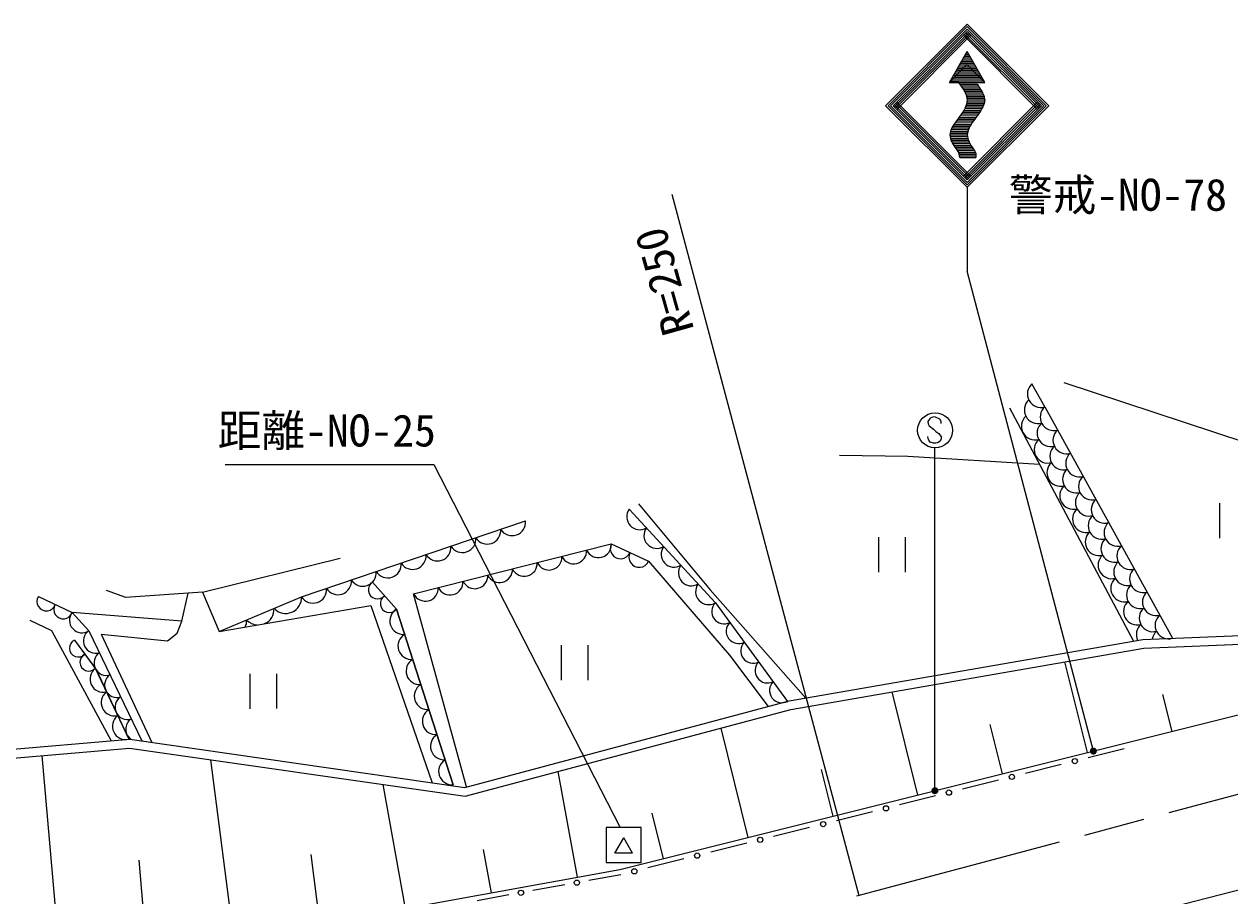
# Model space of a CAD drawing. Units: millimetres, scale not verified. Extents: x 40000 to 680000, y 20000 to 380000.
# Drawn here: x 326094 to 395086, y 285206 to 335063 of the extents above; entities that cross this region are included whole.
import ezdxf
from ezdxf.enums import TextEntityAlignment as Align

# ---------------------------------------------------------------- set-up
doc = ezdxf.new("R2010")
doc.units = ezdxf.units.MM
doc.header["$LTSCALE"] = 1000
doc.linetypes.add('CHAIN', pattern=[18.5, 12, -1.5, 3.5, -1.5])
for name, color, linetype, lineweight in [('M-BGD', 7, 'Continuous', 13), ('M-BMK', 2, 'CHAIN', 13), ('M-STR-HTXT', 7, 'Continuous', 13), ('M-STR-STRC', 7, 'Continuous', 13)]:
    doc.layers.add(name, color=color, linetype=linetype, lineweight=lineweight)
doc.styles.add('ＭＳ ゴシック', font='')
doc.styles.get('ＭＳ ゴシック').set_extended_font_data('MS Gothic')

# ---------------------------------------------------------------- blocks, each defined once
blk = doc.blocks.new('filled_dot')
at = {"color": 0, "linetype": 'Continuous', "lineweight": -2, "const_width": 1.25}
blk.add_lwpolyline([(-0.625, 0, 1), (0.625, 0, 1)], format="xyb", close=True, dxfattribs=at)

msp = doc.modelspace()

# ---------------------------------------------------------------- linework, layer by layer
at = {"layer": 'M-BGD'}
for p, q in [((384491, 313168), (383760, 314490)), ((385576, 314569), (395944, 311145)), ((382484, 313121), (389580, 299779)), ((384491, 313168), (391797, 299938)), ((384491, 313168), (391797, 299938)), ((372755, 310410), (376658, 310351)), ((376658, 310351), (384196, 309901)), ((360718, 307331), (365648, 301972)), ((360718, 307331), (365648, 301972)), ((361249, 307623), (365346, 302714)), ((394508, 305666), (394507, 307666)), ((341969, 302314), (354784, 306657)), ((341969, 302314), (354784, 306657)), ((375002, 303725), (375001, 305725)), ((376501, 305726), (376502, 303726)), ((348382, 302489), (359694, 305333)), ((348382, 302489), (359694, 305333)), ((359694, 305333), (361830, 304347)), ((359694, 305333), (361830, 304347)), ((336301, 302566), (344181, 304529)), ((361830, 304347), (366455, 298964)), ((347395, 301596), (346035, 303154)), ((346035, 303154), (347395, 301596)), ((326909, 302328), (328841, 301417)), ((326909, 302328), (328841, 301417)), ((331917, 302262), (330810, 302676)), ((336301, 302566), (331917, 302262)), ((335124, 300917), (335482, 302509)), ((336301, 302566), (337251, 300333)), ((337251, 300333), (341969, 302314)), ((337251, 300333), (341969, 302314)), ((351405, 291435), (348382, 302489)), ((365346, 302714), (370825, 296520)), ((337251, 300333), (345934, 301810)), ((345934, 301810), (349444, 291676)), ((350652, 291559), (347395, 301596)), ((347395, 301596), (350652, 291559)), ((365648, 301972), (369783, 296332)), ((365648, 301972), (369783, 296332)), ((326422, 300976), (327670, 300391)), ((335124, 300917), (328841, 301417)), ((328841, 301417), (329795, 300367)), ((328841, 301417), (329795, 300367)), ((334844, 300223), (335124, 300917)), ((327670, 300391), (331067, 294072)), ((329795, 300367), (332823, 294066)), ((329795, 300367), (332823, 294066)), ((330506, 300176), (333397, 293984)), ((330506, 300176), (334298, 299794)), ((334298, 299794), (334844, 300223)), ((390103, 299870), (400008, 300266)), ((328976, 299836), (330232, 298124)), ((328976, 299836), (330161, 298220)), ((356848, 297546), (356847, 299546)), ((358347, 299547), (358348, 297547)), ((369860, 296353), (390103, 299870)), ((390156, 299372), (400020, 299766)), ((360174, 286709), (410963, 299412)), ((366455, 298964), (368671, 296036)), ((369968, 295864), (390156, 299372)), ((330161, 298220), (332081, 294159)), ((330232, 298124), (332081, 294159)), ((385618, 298583), (386915, 293397)), ((339029, 295912), (339027, 297912)), ((340527, 297913), (340529, 295913)), ((380535, 281704), (441740, 297373)), ((375739, 296867), (377214, 290971)), ((391237, 296726), (391766, 294611)), ((351306, 291409), (369860, 296353)), ((351336, 290899), (369968, 295864)), ((365950, 294793), (367513, 288545)), ((381357, 295011), (382065, 292184)), ((313411, 292551), (332141, 294164)), ((332141, 294164), (351306, 291409)), ((313405, 292049), (332126, 293661)), ((327114, 293230), (328082, 282093)), ((332126, 293661), (351336, 290899)), ((389041, 293620), (386984, 293105)), ((336766, 292994), (338046, 283035)), ((385441, 292719), (383383, 292205)), ((356641, 292313), (357732, 286268)), ((371694, 292434), (372363, 289758)), ((346612, 291579), (347891, 284492)), ((381840, 291819), (379783, 291304)), ((378240, 290918), (376182, 290404)), ((362011, 289934), (362662, 287331)), ((374639, 290018), (372582, 289503)), ((371039, 289117), (368981, 288603)), ((352366, 287851), (352811, 285380)), ((367438, 288217), (365381, 287702)), ((332653, 287247), (333064, 282526)), ((342503, 287577), (343005, 283672)), ((363838, 287316), (361780, 286802)), ((344189, 283824), (360174, 286709)), ((360237, 286416), (358408, 286086)), ((357037, 285838), (355208, 285508)), ((353836, 285260), (352008, 284930))]:
    msp.add_line(p, q, dxfattribs=at)
for centre in [(386212, 292912), (382612, 292012), (379011, 291111), (375411, 290211), (371810, 289310), (368210, 288410), (364609, 287509), (361009, 286609), (357723, 285962), (354522, 285384)]:
    msp.add_circle(centre, 150, dxfattribs=at)
for centre, radius, start, end in [((384280, 313914), 776, 132.00917, 285.80938), ((384102, 312997), 776, 132.00917, 285.80938), ((383935, 312059), 776, 132.00917, 285.80938), ((385010, 312591), 776, 132.00917, 285.80938), ((384832, 311674), 776, 132.00917, 285.80938), ((385741, 311268), 776, 132.00917, 285.80938), ((384665, 310736), 776, 132.00917, 285.80938), ((385563, 310351), 776, 132.00917, 285.80938), ((386471, 309945), 776, 132.00917, 285.80938), ((385396, 309413), 776, 132.00917, 285.80938), ((386293, 309028), 776, 132.00917, 285.80938), ((387202, 308622), 776, 132.00917, 285.80938), ((386126, 308090), 776, 132.00917, 285.80938), ((387024, 307705), 776, 132.00917, 285.80938), ((387933, 307299), 776, 132.00917, 285.80938), ((361315, 306891), 742, 143.6339, 301.58752), ((386857, 306767), 776, 132.00917, 285.80938), ((354017, 306578), 771, 211.5295, 5.91084), ((387755, 306382), 776, 132.00917, 285.80938), ((388663, 305976), 776, 132.00917, 285.80938), ((351169, 305613), 771, 211.5295, 5.91084), ((352593, 306095), 771, 211.5295, 5.91084), ((362301, 305820), 742, 143.6339, 301.58752), ((387588, 305444), 776, 132.00917, 285.80938), ((388485, 305059), 776, 132.00917, 285.80938), ((349746, 305130), 771, 211.5295, 5.91084), ((357538, 304938), 743, 205.20019, 3.02475), ((358952, 305294), 743, 205.20019, 3.02475), ((360223, 305076), 588, 154.06996, 336.34786), ((363287, 304748), 742, 143.6339, 301.58752), ((389394, 304653), 776, 132.00917, 285.80938), ((348322, 304648), 771, 211.5295, 5.91084), ((354710, 304227), 743, 205.20019, 3.02475), ((356124, 304583), 743, 205.20019, 3.02475), ((361291, 304583), 588, 154.06996, 336.34786), ((388318, 304121), 776, 132.00917, 285.80938), ((389216, 303736), 776, 132.00917, 285.80938), ((345474, 303683), 771, 211.5295, 5.91084), ((346898, 304165), 771, 211.5295, 5.91084), ((353297, 303872), 743, 205.20019, 3.02475), ((364273, 303676), 742, 143.6339, 301.58752), ((390124, 303330), 776, 132.00917, 285.80938), ((344050, 303200), 771, 211.5295, 5.91084), ((346316, 302713), 523, 122.63906, 319.63646), ((350469, 303161), 743, 205.20019, 3.02475), ((351883, 303516), 743, 205.20019, 3.02475), ((365259, 302604), 742, 143.6339, 301.58752), ((389049, 302798), 776, 132.00917, 285.80938), ((389947, 302413), 776, 132.00917, 285.80938), ((327366, 302044), 538, 148.07666, 341.41581), ((341064, 302266), 906, 222.5203, 3.03775), ((342626, 302718), 771, 211.5295, 5.91084), ((346997, 301935), 523, 122.63906, 319.63646), ((349055, 302805), 743, 205.20019, 3.02475), ((390855, 302007), 776, 132.00917, 285.80938), ((328332, 301588), 538, 148.07666, 341.41581), ((339491, 301606), 906, 293.64662, 3.03775), ((347793, 300933), 773, 120.93802, 275.02339), ((366148, 301472), 708, 134.99827, 297.50273), ((389779, 301475), 776, 132.00917, 285.80938), ((390677, 301090), 776, 132.00917, 285.80938), ((329406, 300972), 719, 141.80035, 302.74296), ((337919, 300946), 906, 336.78044, 3.03775), ((339491, 301606), 906, 222.5203, 265.65412), ((366975, 300344), 708, 134.99827, 297.50273), ((391586, 300684), 776, 132.00917, 285.80938), ((330194, 299784), 707, 124.3867, 286.94514), ((348258, 299499), 773, 120.93802, 275.02339), ((390510, 300152), 776, 132.00917, 205.3966), ((391408, 299767), 776, 132.00917, 170.77177), ((329199, 299378), 509, 115.98451, 316.55684), ((367802, 299216), 708, 134.99827, 297.50273), ((329791, 298570), 509, 115.98451, 316.55684), ((330800, 298523), 707, 124.3867, 286.94514), ((330632, 297615), 767, 127.892, 282.72546), ((348723, 298065), 773, 120.93802, 275.02339), ((368629, 298088), 708, 134.99827, 297.50273), ((331406, 297263), 707, 124.3867, 286.94514), ((369457, 296960), 708, 134.99827, 297.50273), ((331272, 296261), 767, 127.892, 282.72546), ((349189, 296631), 773, 120.93802, 275.02339), ((332011, 296003), 707, 124.3867, 286.94514), ((331912, 294908), 767, 127.892, 282.72546), ((332617, 294743), 707, 124.3867, 236.69013), ((349654, 295197), 773, 120.93802, 275.02339), ((350119, 293764), 773, 120.93802, 275.02339), ((350585, 292330), 773, 120.93802, 275.02339)]:
    msp.add_arc(centre, radius, start, end, dxfattribs=at)
at = {"layer": 'M-BMK'}
msp.add_line((373740, 285206), (438997, 302605), dxfattribs=at)
at = {"layer": 'M-STR-HTXT'}
for p, q in [((363162, 325335), (373854, 285236)), ((337589, 309870), (349542, 309878)), ((349542, 309878), (360196, 289121)), ((361404, 289122), (359404, 289121)), ((359404, 289121), (359405, 287121)), ((361405, 287122), (361404, 289122)), ((359896, 287648), (360404, 288521)), ((360896, 287649), (360404, 288521)), ((359405, 287121), (361405, 287122)), ((360896, 287649), (359896, 287648))]:
    msp.add_line(p, q, dxfattribs=at)
at = {"layer": 'M-STR-STRC'}
for p, q in [((380052, 335063), (375388, 330393)), ((380052, 334921), (375530, 330393)), ((380052, 334780), (375671, 330393)), ((380052, 334638), (375813, 330393)), ((380052, 335063), (384722, 330399)), ((380052, 334921), (384581, 330399)), ((380052, 334780), (384439, 330399)), ((380052, 334638), (384298, 330399)), ((380123, 334568), (375883, 330322)), ((380194, 334497), (375954, 330252)), ((380265, 334426), (376025, 330181)), ((379840, 334426), (384086, 330186)), ((379911, 334497), (384157, 330257)), ((379982, 334568), (384227, 330328)), ((379037, 331727), (380053, 333489)), ((379960, 333328), (380147, 333328)), ((380018, 333428), (380089, 333428)), ((381071, 331728), (380053, 333489)), ((379073, 331789), (380041, 332758)), ((379556, 332627), (380551, 332628)), ((379614, 332727), (380493, 332728)), ((379672, 332828), (380436, 332828)), ((379729, 332928), (380378, 332928)), ((379787, 333028), (380320, 333028)), ((379845, 333128), (380262, 333128)), ((379902, 333228), (380204, 333228)), ((381071, 331728), (380041, 332758)), ((379211, 331927), (380956, 331928)), ((379268, 332127), (380840, 332128)), ((379311, 332027), (380898, 332028)), ((379326, 332227), (380782, 332228)), ((379383, 332327), (380725, 332328)), ((379441, 332427), (380667, 332428)), ((379499, 332527), (380609, 332528)), ((379037, 331727), (381071, 331728)), ((379573, 331790), (379073, 331789)), ((379111, 331827), (381014, 331828)), ((379554, 331727), (380554, 331728)), ((379559, 331727), (379840, 331328)), ((379630, 331627), (380624, 331628)), ((379705, 331528), (380694, 331528)), ((379769, 331428), (380764, 331428)), ((379840, 331328), (379903, 331228)), ((379840, 331328), (380825, 331328)), ((379903, 331228), (379949, 331128)), ((379903, 331228), (380892, 331228)), ((380571, 331728), (380571, 331725)), ((380628, 331628), (380694, 331528)), ((380694, 331528), (380764, 331428)), ((380764, 331428), (380825, 331328)), ((380825, 331328), (380892, 331228)), ((380892, 331228), (380940, 331128)), ((375954, 330534), (380199, 326295)), ((376025, 330605), (380270, 326365)), ((384086, 330610), (379846, 326365)), ((384156, 330540), (379917, 326294)), ((379949, 331128), (379989, 331028)), ((379949, 331128), (380940, 331128)), ((379989, 331028), (380022, 330928)), ((379989, 331028), (380988, 331028)), ((380029, 330528), (380002, 330428)), ((380022, 330928), (380043, 330828)), ((380022, 330928), (381019, 330928)), ((380043, 330628), (380029, 330528)), ((380029, 330528), (381022, 330528)), ((380043, 330828), (380056, 330728)), ((380043, 330828), (381035, 330828)), ((380056, 330728), (380043, 330628)), ((380043, 330628), (381038, 330628)), ((380056, 330728), (381056, 330728)), ((380940, 331128), (380988, 331028)), ((381022, 330528), (380987, 330428)), ((380988, 331028), (381019, 330928)), ((381019, 330928), (381035, 330828)), ((381038, 330628), (381022, 330528)), ((381035, 330828), (381056, 330728)), ((381056, 330728), (381038, 330628)), ((375388, 330393), (380058, 325729)), ((375530, 330393), (380058, 325870)), ((375671, 330393), (380058, 326012)), ((375813, 330393), (380058, 326153)), ((375883, 330464), (380129, 326224)), ((379656, 329827), (379581, 329727)), ((379732, 329928), (379656, 329827)), ((379656, 329827), (380636, 329828)), ((379800, 330028), (379732, 329928)), ((379732, 329928), (380711, 329928)), ((379858, 330128), (379800, 330028)), ((379800, 330028), (380770, 330028)), ((379911, 330207), (379858, 330128)), ((379858, 330128), (380839, 330128)), ((379957, 330328), (379919, 330228)), ((379919, 330228), (380901, 330228)), ((380002, 330428), (379957, 330328)), ((379957, 330328), (380947, 330328)), ((384227, 330469), (379987, 326224)), ((380002, 330428), (380987, 330428)), ((384722, 330399), (380058, 325729)), ((384581, 330399), (380058, 325870)), ((384439, 330399), (380058, 326012)), ((384298, 330399), (380058, 326153)), ((380636, 329828), (380556, 329728)), ((380711, 329928), (380636, 329828)), ((380770, 330028), (380711, 329928)), ((380839, 330128), (380770, 330028)), ((380901, 330228), (380839, 330128)), ((380947, 330328), (380901, 330228)), ((380987, 330428), (380947, 330328)), ((379186, 329127), (379135, 329027)), ((379233, 329227), (379186, 329127)), ((379186, 329127), (380167, 329128)), ((379300, 329327), (379233, 329227)), ((379233, 329227), (380216, 329228)), ((379363, 329427), (379300, 329327)), ((379300, 329327), (380280, 329328)), ((379435, 329527), (379363, 329427)), ((379363, 329427), (380341, 329428)), ((379511, 329627), (379435, 329527)), ((379435, 329527), (380411, 329528)), ((379581, 329727), (379511, 329627)), ((379511, 329627), (380492, 329628)), ((379581, 329727), (380556, 329728)), ((380167, 329128), (380121, 329028)), ((380216, 329228), (380167, 329128)), ((380280, 329328), (380216, 329228)), ((380341, 329428), (380280, 329328)), ((380411, 329528), (380341, 329428)), ((380492, 329628), (380411, 329528)), ((380556, 329728), (380492, 329628)), ((379080, 328827), (379061, 328727)), ((379061, 328727), (380057, 328728)), ((379061, 328727), (379078, 328627)), ((379078, 328627), (380069, 328628)), ((379078, 328627), (379093, 328527)), ((379098, 328927), (379080, 328827)), ((379080, 328827), (380072, 328828)), ((379093, 328527), (380084, 328528)), ((379093, 328527), (379122, 328427)), ((379135, 329027), (379098, 328927)), ((379098, 328927), (380092, 328928)), ((379122, 328427), (380116, 328428)), ((379122, 328427), (379168, 328327)), ((379135, 329027), (380121, 329028)), ((380072, 328828), (380057, 328728)), ((380057, 328728), (380069, 328628)), ((380069, 328628), (380084, 328528)), ((380092, 328928), (380072, 328828)), ((380084, 328528), (380116, 328428)), ((380121, 329028), (380092, 328928)), ((380116, 328428), (380163, 328328)), ((379168, 328327), (380163, 328328)), ((379168, 328327), (379216, 328227)), ((379216, 328227), (380208, 328228)), ((379216, 328227), (379282, 328127)), ((379282, 328127), (380271, 328128)), ((379282, 328127), (379348, 328027)), ((379348, 328027), (380333, 328028)), ((379348, 328027), (379417, 327927)), ((379417, 327927), (380402, 327928)), ((379417, 327927), (379486, 327827)), ((379486, 327827), (380476, 327828)), ((379486, 327827), (379557, 327727)), ((379557, 327727), (380525, 327728)), ((379557, 327727), (379578, 327627)), ((380163, 328328), (380208, 328228)), ((380208, 328228), (380271, 328128)), ((380271, 328128), (380333, 328028)), ((380333, 328028), (380402, 327928)), ((380402, 327928), (380476, 327828)), ((380476, 327828), (380525, 327728)), ((380525, 327728), (380557, 327628)), ((379578, 327627), (380557, 327628)), ((379578, 327627), (379595, 327527)), ((379595, 327527), (380557, 327528)), ((379595, 327527), (379636, 327427)), ((379636, 327427), (380557, 327428)), ((380557, 327628), (380557, 327528)), ((380557, 327528), (380557, 327428)), ((380058, 325729), (380062, 320929)), ((387275, 293487), (380062, 320929)), ((378128, 312594), (377936, 312528)), ((378249, 312592), (378128, 312594)), ((378499, 312473), (378249, 312592)), ((377936, 312528), (377812, 312344)), ((377812, 312344), (377815, 312212)), ((377815, 312212), (377878, 312083)), ((377878, 312083), (378134, 311902)), ((378134, 311902), (378263, 311770)), ((378563, 312342), (378499, 312473)), ((378563, 312213), (378563, 312342)), ((377815, 311364), (377813, 311485)), ((377855, 311262), (377815, 311364)), ((377939, 311151), (377855, 311262)), ((378263, 311770), (378442, 311654)), ((378503, 311212), (378361, 311120)), ((378442, 311654), (378569, 311454)), ((378563, 311344), (378503, 311212)), ((378569, 311454), (378563, 311344)), ((378126, 311091), (377939, 311151)), ((378261, 311091), (378126, 311091)), ((378209, 291220), (378196, 310832)), ((378361, 311120), (378261, 311091))]:
    msp.add_line(p, q, dxfattribs=at)
msp.add_circle((378220, 311832), 1000, dxfattribs=at)

# ---------------------------------------------------------------- block references
at = {"layer": 'M-STR-STRC', "xscale": 160, "yscale": 160}
for p, rotation in [((387275, 293487), 104.7), ((378209, 291220), 90)]:
    msp.add_blockref('filled_dot', p, dxfattribs=dict(at, rotation=rotation))

# ---------------------------------------------------------------- texts
at = {"layer": 'M-STR-HTXT', "style": 'ＭＳ ゴシック'}
msp.add_text('R=250', height=1833, rotation=105.747, dxfattribs=at).set_placement((363560, 317344), align=Align.MIDDLE_LEFT)
msp.add_text('距離-NO-25', height=1833, rotation=0.038, dxfattribs=at).set_placement((337174, 310349), align=Align.BOTTOM_LEFT)
at = {"layer": 'M-STR-STRC', "style": 'ＭＳ ゴシック'}
msp.add_text('警戒-NO-78', height=1833, rotation=0.038, dxfattribs=at).set_placement((382442, 323831), align=Align.BOTTOM_LEFT)

doc.saveas('drawing.dxf')
